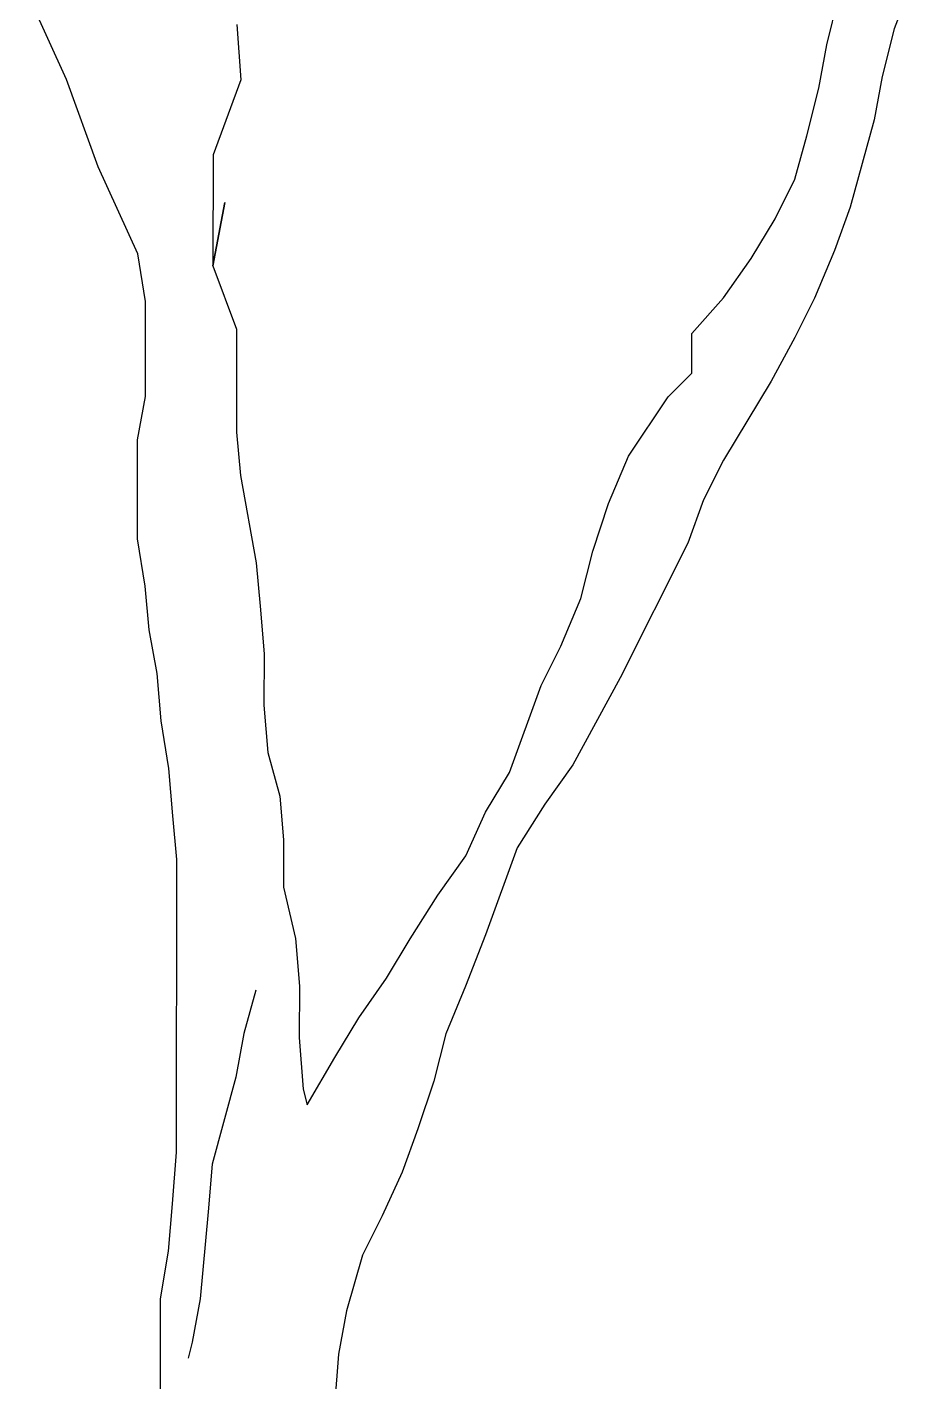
# Model space of a CAD drawing. Header units: millimetres. Extents: x -249630 to 95394, y -188036 to 109963.
# Drawn here: x -96463.7 to -96325.6, y -16748.4 to -16537.3 of the extents above; entities that cross this region are included whole.
import ezdxf

# ---------------------------------------------------------------- set-up
doc = ezdxf.new("R2010")
doc.units = ezdxf.units.MM
doc.layers.add('AHojas', color=86, linetype='Continuous')
doc.layers.add('ATronco', color=36, linetype='Continuous')

# ---------------------------------------------------------------- blocks, each defined once
blk = doc.blocks.new('Arbol_01')
at = {"layer": 'AHojas'}
blk.add_line((0.18556, 1.36416), (0.18349, 1.35283), dxfattribs=at)
at = {"layer": 'ATronco'}
for p, q in [((0.17115, 1.37241), (0.17735, 1.39711)), ((0.19382, 1.38989), (0.18866, 1.37651)), ((-0.02655, 1.36332), (-0.03683, 1.38598)), ((0.01774, 1.3777), (0.01875, 1.36328)), ((0.18866, 1.37651), (0.18556, 1.36416)), ((0.16908, 1.36108), (0.17115, 1.37241)), ((-0.01834, 1.34066), (-0.02655, 1.36332)), ((0.01875, 1.36328), (0.01153, 1.34372)), ((0.16598, 1.34873), (0.16908, 1.36108)), ((0.18349, 1.35283), (0.17729, 1.33018)), ((0.16288, 1.33741), (0.16598, 1.34873)), ((0.01153, 1.34372), (0.0115, 1.31489)), ((-0.00806, 1.318), (-0.01834, 1.34066)), ((0.15773, 1.32711), (0.16288, 1.33741)), ((0.0146, 1.33136), (0.0115, 1.31489)), ((0.0115, 1.31489), (0.0146, 1.33136)), ((0.17729, 1.33018), (0.17316, 1.31886)), ((0.15154, 1.31682), (0.15773, 1.32711)), ((0.17316, 1.31886), (0.168, 1.30651)), ((-0.00601, 1.30564), (-0.00806, 1.318)), ((0.0115, 1.31489), (0.01766, 1.29841)), ((0.14432, 1.30653), (0.15154, 1.31682)), ((-0.00604, 1.28093), (-0.00601, 1.30564)), ((0.13608, 1.29727), (0.14432, 1.30653)), ((0.168, 1.30651), (0.16285, 1.29622)), ((0.01766, 1.29841), (0.01764, 1.27164)), ((0.13607, 1.28698), (0.13608, 1.29727)), ((0.16285, 1.29622), (0.15666, 1.2849)), ((0.12988, 1.2808), (0.13607, 1.28698)), ((0.15666, 1.2849), (0.14428, 1.26431)), ((-0.0081, 1.2696), (-0.00604, 1.28093)), ((0.11957, 1.26537), (0.12988, 1.2808)), ((-0.00813, 1.24386), (-0.0081, 1.2696)), ((0.01764, 1.27164), (0.01866, 1.26031)), ((0.11441, 1.25302), (0.11957, 1.26537)), ((0.14428, 1.26431), (0.13912, 1.25402)), ((0.01866, 1.26031), (0.02276, 1.23765)), ((0.11028, 1.24066), (0.11441, 1.25302)), ((0.13912, 1.25402), (0.135, 1.2427)), ((-0.00608, 1.2315), (-0.00813, 1.24386)), ((0.135, 1.2427), (0.11746, 1.20771)), ((0.02276, 1.23765), (0.02378, 1.22633)), ((0.10718, 1.22831), (0.11028, 1.24066)), ((-0.00506, 1.22018), (-0.00608, 1.2315)), ((0.10202, 1.21596), (0.10718, 1.22831)), ((0.02378, 1.22633), (0.02479, 1.21397)), ((-0.00301, 1.20885), (-0.00506, 1.22018)), ((0.02479, 1.21397), (0.02478, 1.20058)), ((0.09686, 1.20567), (0.10202, 1.21596)), ((-0.00199, 1.19649), (-0.00301, 1.20885)), ((0.08861, 1.18302), (0.09686, 1.20567)), ((0.11746, 1.20771), (0.10508, 1.18507)), ((0.02478, 1.20058), (0.0258, 1.18823)), ((0.00005, 1.18413), (-0.00199, 1.19649)), ((0.0258, 1.18823), (0.02888, 1.1769)), ((0.10508, 1.18507), (0.09787, 1.17478)), ((0.00107, 1.17177), (0.00005, 1.18413)), ((0.08242, 1.17273), (0.08861, 1.18302)), ((0.02888, 1.1769), (0.0299, 1.16557)), ((0.09787, 1.17478), (0.09065, 1.16346)), ((0.00209, 1.16045), (0.00107, 1.17177)), ((0.07726, 1.16141), (0.08242, 1.17273)), ((0.0299, 1.16557), (0.02989, 1.15321)), ((0.09065, 1.16346), (0.08239, 1.14081)), ((0.00202, 1.08425), (0.00209, 1.16045)), ((0.07004, 1.15112), (0.07726, 1.16141)), ((0.02989, 1.15321), (0.03296, 1.13983)), ((0.06282, 1.1398), (0.07004, 1.15112)), ((0.03296, 1.13983), (0.03398, 1.12747)), ((0.05664, 1.12951), (0.06282, 1.1398)), ((0.08239, 1.14081), (0.07723, 1.12743)), ((0.04942, 1.11922), (0.05664, 1.12951)), ((0.02265, 1.12645), (0.01955, 1.11513)), ((0.03398, 1.12747), (0.03397, 1.11408)), ((0.07723, 1.12743), (0.07207, 1.11508)), ((0.04323, 1.10893), (0.04942, 1.11922)), ((0.01955, 1.11513), (0.01749, 1.1038)), ((0.03397, 1.11408), (0.03499, 1.1007)), ((0.07207, 1.11508), (0.06897, 1.10272)), ((0.03601, 1.09658), (0.04323, 1.10893)), ((0.01749, 1.1038), (0.01129, 1.08115)), ((0.03499, 1.1007), (0.03601, 1.09658)), ((0.06897, 1.10272), (0.06484, 1.09037)), ((0.06484, 1.09037), (0.06071, 1.07905)), ((0.00098, 1.07087), (0.00202, 1.08425)), ((0.01129, 1.08115), (0.01025, 1.0688)), ((0.06071, 1.07905), (0.05555, 1.06773)), ((-0.00006, 1.05851), (0.00098, 1.07087)), ((0.01025, 1.0688), (0.00817, 1.04615)), ((0.05555, 1.06773), (0.05039, 1.05744)), ((-0.00213, 1.04616), (-0.00006, 1.05851)), ((0.05039, 1.05744), (0.04626, 1.04302)), ((-0.00221, 0.95555), (-0.00213, 1.04616)), ((0.00817, 1.04615), (0.0061, 1.03482)), ((0.04626, 1.04302), (0.04419, 1.0317)), ((0.0061, 1.03482), (0.00506, 1.03071)), ((0.04419, 1.0317), (0.04315, 1.01831))]:
    blk.add_line(p, q, dxfattribs=at)

msp = doc.modelspace()

# ---------------------------------------------------------------- block references
at = {"xscale": 598.9603255755416, "yscale": 598.9603255755416, "zscale": 598.9603255755416}
msp.add_blockref('Arbol_01', (-96441.68, -17362.024), dxfattribs=at)

doc.saveas('drawing.dxf')
